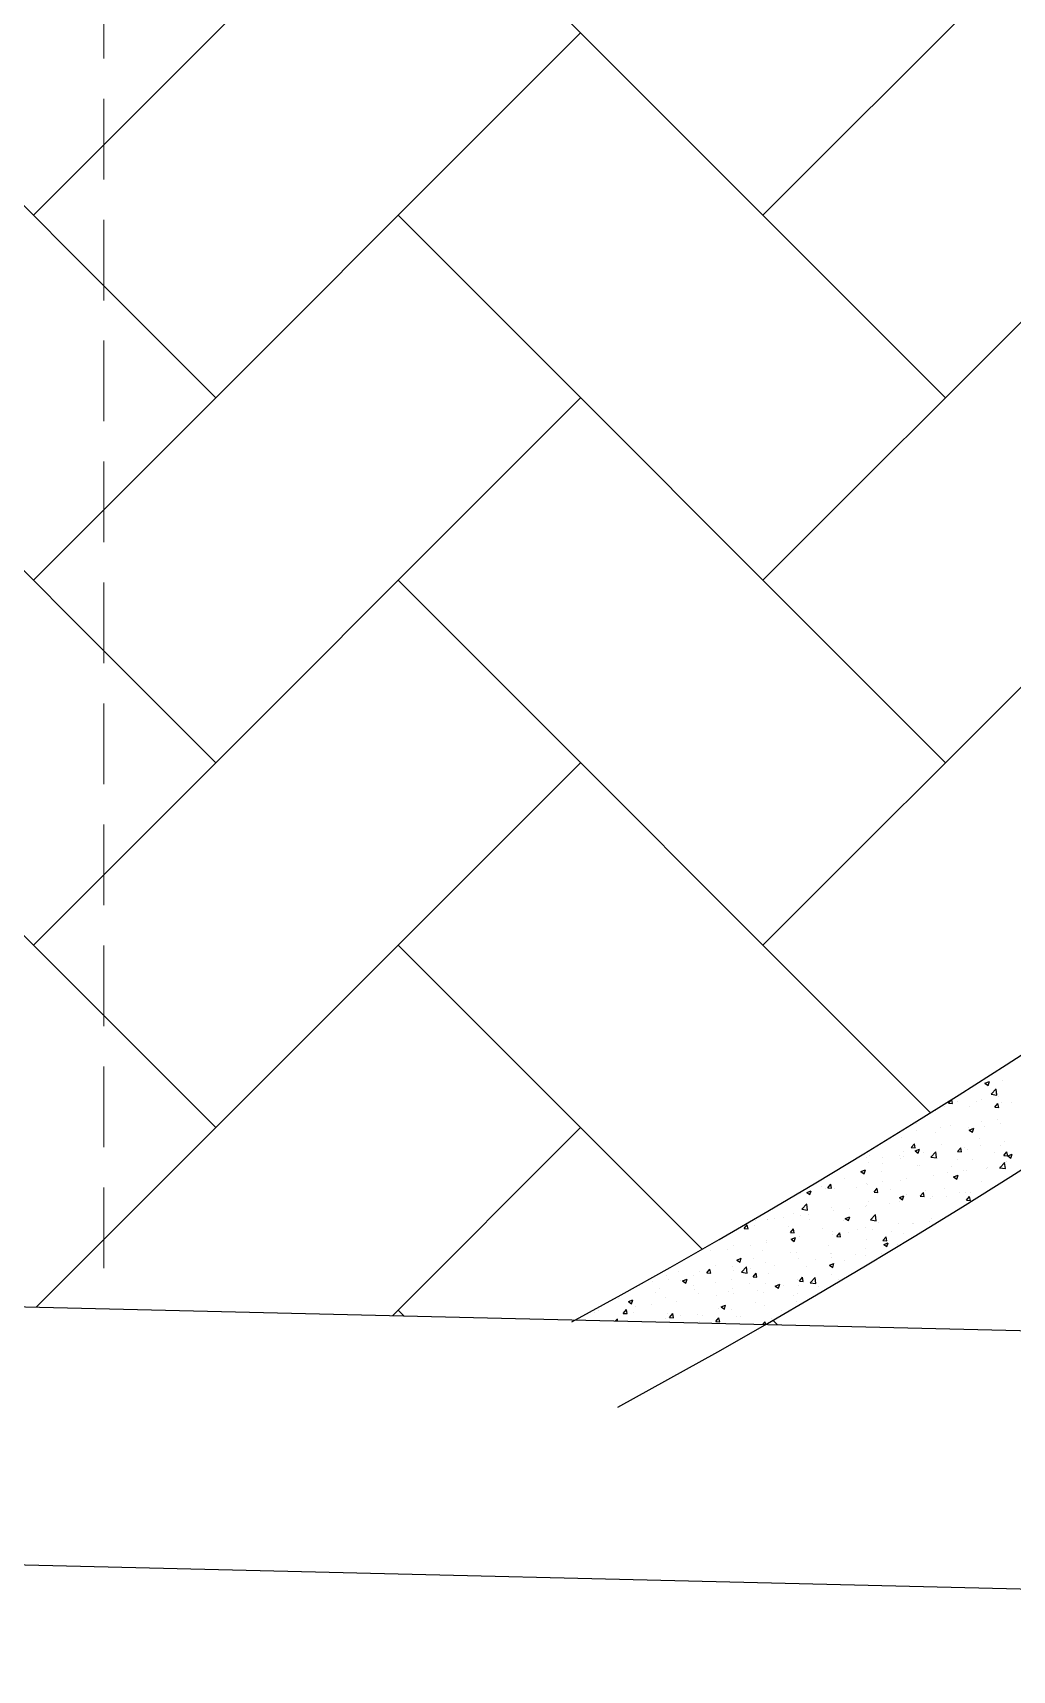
# Model space of a CAD drawing. Header units: millimetres. Extents: x 331487 to 517269, y 198509 to 399936.
# Drawn here: x 414635 to 416154, y 361677 to 364215 of the extents above; entities that cross this region are included whole.
import ezdxf

# ---------------------------------------------------------------- set-up
doc = ezdxf.new("R2010")
doc.units = ezdxf.units.MM
doc.header["$MEASUREMENT"] = 0
doc.linetypes.add('DASHED2', pattern=[0.375, 0.25, -0.125])
doc.layers.add('BEAM', color=1, linetype='Continuous', lineweight=5)
doc.layers.add('COLUMN', color=6, linetype='Continuous')

msp = doc.modelspace()

# ---------------------------------------------------------------- linework, layer by layer
at = {"layer": 'BEAM', "linetype": 'DASHED2', "ltscale": 500}
msp.add_line((414745.1, 365237.6), (414745.1, 362237.4), dxfattribs=at)
at = {"layer": 'BEAM', "color": 253, "linetype": 'Continuous', "ltscale": 750}
for p, q in [((414745.1, 364041.3), (415484.4, 364780.5)), ((415767.2, 363932), (416615.8, 364780.5)), ((416050.1, 363649.2), (415201.6, 364497.7)), ((414745.1, 363475.6), (415484.4, 364214.8)), ((415767.2, 363366.3), (416615.8, 364214.8)), ((414745.1, 363822.7), (414445.1, 364122.7)), ((414635.9, 363932), (414745.1, 364041.3)), ((416050.1, 363083.5), (415201.6, 363932)), ((414918.7, 363649.2), (414745.1, 363822.7)), ((414745.1, 362909.9), (415484.4, 363649.2)), ((415767.2, 362800.6), (416615.8, 363649.2)), ((414745.1, 363257.1), (414445.1, 363557.1)), ((414635.9, 363366.3), (414745.1, 363475.6)), ((416026.9, 362541), (415201.6, 363366.3)), ((414918.7, 363083.5), (414745.1, 363257.1)), ((414745.1, 362344.2), (415484.4, 363083.5)), ((414745.1, 362691.4), (414445.1, 362991.4)), ((414635.9, 362800.6), (414745.1, 362909.9)), ((415672.9, 362329.3), (415201.6, 362800.6)), ((414918.7, 362517.8), (414745.1, 362691.4)), ((415193.3, 362226.6), (415484.4, 362517.8)), ((414640.9, 362239.9), (414745.1, 362344.2)), ((415210.3, 362226.2), (415201.6, 362234.9)), ((415789.9, 362212.3), (415782.7, 362219.5))]:
    msp.add_line(p, q, dxfattribs=at)
at = {"layer": 'COLUMN'}
for p, q in [((383205.7, 362995.9), (421414.4, 362077)), ((382805.7, 362605.5), (421418.8, 361676.8))]:
    msp.add_line(p, q, dxfattribs=at)
at = {"layer": 'COLUMN', "color": 2, "linetype": 'Continuous'}
for p, q in [((416111.4, 362586.6), (416118.4, 362589.3)), ((416111.4, 362586.6), (416116.4, 362583.3)), ((416116.4, 362583.3), (416118.4, 362589.3)), ((416138.4, 362590.6), (416138.4, 362590.6)), ((416055.1, 362555.9), (416059.9, 362561.6)), ((416061.1, 362555.4), (416059.9, 362561.6)), ((416078, 362572.6), (416078, 362572.6)), ((416106.6, 362560.8), (416106.6, 362560.8)), ((416121, 362569.7), (416128.8, 362577.8)), ((416121, 362569.6), (416129.8, 362568.2)), ((416129.8, 362568.2), (416128.7, 362577.7)), ((416131.4, 362570.3), (416131.4, 362570.3)), ((416132, 362566.2), (416132, 362566.2)), ((416035.3, 362543.9), (416035.3, 362543.9)), ((416048.3, 362550.8), (416048.3, 362550.8)), ((416055.1, 362555.9), (416061.1, 362555.4)), ((416068.8, 362557.9), (416068.8, 362557.9)), ((416086.7, 362550.9), (416086.7, 362550.9)), ((416099.1, 362559.1), (416099.1, 362559.1)), ((416126.8, 362549.6), (416131.6, 362555.4)), ((416126.8, 362549.6), (416132.8, 362549.1)), ((416132.8, 362549.1), (416131.6, 362555.4)), ((416137.2, 362557.3), (416137.2, 362557.3)), ((416152.5, 362556.9), (416152.5, 362556.9)), ((415979.6, 362510.2), (415979.6, 362510.2)), ((416004.7, 362524), (416004.7, 362524)), ((416004.7, 362513.5), (416004.7, 362513.5)), ((416034.1, 362510.6), (416034.1, 362510.6)), ((416042.5, 362518.5), (416042.5, 362518.5)), ((416058.1, 362521.7), (416058.1, 362521.7)), ((416085.5, 362517.6), (416085.5, 362517.6)), ((416087.1, 362514.1), (416094.1, 362516.8)), ((416087.1, 362514.1), (416092, 362510.8)), ((416092, 362510.8), (416094, 362516.8)), ((416105.7, 362526.8), (416105.7, 362526.8)), ((416111.5, 362519.5), (416111.5, 362519.5)), ((416130.7, 362530.1), (416130.7, 362530.1)), ((416136, 362524), (416136, 362524)), ((415982.2, 362503.1), (415982.2, 362503.1)), ((415997.2, 362487), (416002, 362492.7)), ((415997.2, 362487), (416003.2, 362486.4)), ((416003.2, 362486.4), (416002, 362492.7)), ((416003, 362481.9), (416010, 362484.5)), ((416008, 362478.5), (416010, 362484.5)), ((416044.2, 362491.1), (416044.2, 362491.1)), ((416069, 362480.7), (416073.8, 362486.4)), ((416074.9, 362480.2), (416073.8, 362486.4)), ((416079.4, 362487.4), (416079.4, 362487.4)), ((416084.2, 362484.4), (416084.2, 362484.4)), ((416102.5, 362501.1), (416102.5, 362501.1)), ((416104.4, 362490.7), (416104.4, 362490.7)), ((416134.8, 362490.8), (416134.8, 362490.8)), ((416142.3, 362495.6), (416142.3, 362495.6)), ((415927.5, 362471.1), (415927.5, 362471.1)), ((415930.5, 362463.4), (415930.5, 362463.4)), ((415931.9, 362475.1), (415931.9, 362475.1)), ((415953, 362461.7), (415953, 362461.7)), ((415953.3, 362470.8), (415953.3, 362470.8)), ((415978.4, 362474.1), (415978.4, 362474.1)), ((415981, 362469.8), (415981, 362469.8)), ((415985.3, 362472.9), (415985.3, 362472.9)), ((415985.8, 362481.1), (415985.8, 362481.1)), ((416003, 362481.9), (416008, 362478.5)), ((416006.3, 362459.5), (416006.3, 362459.5)), ((416009.8, 362459.1), (416009.8, 362459.1)), ((416016.2, 362479), (416016.2, 362479)), ((416027.5, 362472.2), (416036.4, 362470.8)), ((416027.6, 362472.3), (416035.4, 362480.4)), ((416032.9, 362477.3), (416032.9, 362477.3)), ((416036.4, 362470.8), (416035.3, 362480.3)), ((416038.6, 362470.6), (416038.6, 362470.6)), ((416068.1, 362469.1), (416068.1, 362469.1)), ((416069, 362480.7), (416074.9, 362480.2)), ((416092, 362468.4), (416092, 362468.4)), ((416126.4, 362479.1), (416126.4, 362479.1)), ((416134.3, 362455.7), (416142.1, 362463.9)), ((416140.7, 362474.4), (416145.5, 362480.2)), ((416140.7, 362474.4), (416146.7, 362473.9)), ((416143.1, 362454.3), (416142, 362463.8)), ((416145.4, 362466.1), (416145.4, 362466.1)), ((416146.7, 362473.9), (416145.5, 362480.1)), ((416146.7, 362473.9), (416153.7, 362476.5)), ((416146.7, 362473.9), (416151.7, 362470.5)), ((416151.7, 362470.5), (416153.7, 362476.5)), ((415893.2, 362439.1), (415893.2, 362439.1)), ((415919, 362449.6), (415926, 362452.3)), ((415919, 362449.6), (415924, 362446.3)), ((415924, 362446.2), (415926, 362452.3)), ((415951.5, 362449.1), (415951.5, 362449.1)), ((415952.1, 362434.6), (415952.1, 362434.6)), ((415979.8, 362436.5), (415979.8, 362436.5)), ((415989.9, 362439.6), (415989.9, 362439.6)), ((416031.7, 362444), (416031.7, 362444)), ((416053.1, 362447.9), (416053.1, 362447.9)), ((416059.7, 362457.2), (416059.7, 362457.2)), ((416062.7, 362441.6), (416069.7, 362444.3)), ((416062.7, 362441.6), (416067.7, 362438.2)), ((416067.7, 362438.2), (416069.7, 362444.3)), ((416078.1, 362451.2), (416078.1, 362451.2)), ((416083, 362451.1), (416083, 362451.1)), ((416106.3, 362434.1), (416106.3, 362434.1)), ((416113.1, 362454.9), (416113.1, 362454.9)), ((416116, 362456.2), (416116, 362456.2)), ((416133.5, 362457.5), (416133.5, 362457.5)), ((416134.2, 362455.6), (416143.1, 362454.3)), ((415826, 362418), (415826, 362418)), ((415826, 362415.6), (415826, 362415.6)), ((415835, 362417.4), (415842, 362420)), ((415835, 362417.4), (415840, 362414)), ((415840, 362414), (415842, 362420)), ((415858.6, 362426.6), (415858.6, 362426.6)), ((415863.9, 362423), (415863.9, 362423)), ((415867.6, 362424.3), (415872.5, 362430)), ((415867.6, 362424.3), (415873.6, 362423.8)), ((415873.6, 362423.8), (415872.5, 362430)), ((415877.9, 362423.1), (415877.9, 362423.1)), ((415912, 362424.3), (415912, 362424.3)), ((415927, 362431.3), (415927, 362431.3)), ((415929.2, 362430.1), (415929.2, 362430.1)), ((415939.4, 362418), (415944.2, 362423.8)), ((415939.4, 362418), (415945.4, 362417.5)), ((415945.3, 362417.5), (415944.2, 362423.7)), ((415965.4, 362422.1), (415965.4, 362422.1)), ((415978.7, 362409.3), (415985.7, 362412)), ((415978.7, 362409.3), (415983.7, 362406)), ((415983.7, 362406), (415985.7, 362412)), ((415989.7, 362414.1), (415989.7, 362414.1)), ((416011.1, 362411.7), (416015.9, 362417.5)), ((416011.1, 362411.7), (416017.1, 362411.2)), ((416017.1, 362411.2), (416015.9, 362417.5)), ((416018.7, 362419.8), (416018.7, 362419.8)), ((416026.8, 362408.5), (416026.8, 362408.5)), ((416030.5, 362410.7), (416030.5, 362410.7)), ((416048, 362424.1), (416048, 362424.1)), ((416051.8, 362411.8), (416051.8, 362411.8)), ((416072.1, 362417.5), (416072.1, 362417.5)), ((416081.8, 362417.8), (416081.8, 362417.8)), ((416082.8, 362405.5), (416087.6, 362411.2)), ((416088.8, 362404.9), (416087.6, 362411.2)), ((416089.7, 362416.8), (416089.7, 362416.8)), ((415814.7, 362384.1), (415814.7, 362384.1)), ((415824.7, 362382.3), (415824.7, 362382.3)), ((415827.3, 362391.3), (415836.2, 362389.9)), ((415827.4, 362391.4), (415835.2, 362399.5)), ((415836.2, 362389.9), (415835.1, 362399.4)), ((415837.6, 362383.6), (415837.6, 362383.6)), ((415873, 362394.1), (415873, 362394.1)), ((415876.7, 362389.8), (415876.7, 362389.8)), ((415900.7, 362391.9), (415900.7, 362391.9)), ((415925.7, 362395.2), (415925.7, 362395.2)), ((415928, 362396.8), (415928, 362396.8)), ((415931.4, 362404.1), (415931.4, 362404.1)), ((415934.1, 362374.9), (415941.9, 362383)), ((415942.9, 362373.4), (415941.8, 362382.9)), ((415963.6, 362400.2), (415963.6, 362400.2)), ((415978.5, 362403.2), (415978.5, 362403.2)), ((416082.8, 362405.5), (416088.8, 362404.9)), ((415738.1, 362361.6), (415742.9, 362367.4)), ((415738.1, 362361.6), (415744, 362361.1)), ((415744, 362361.1), (415742.9, 362367.4)), ((415753.4, 362366.5), (415753.4, 362366.5)), ((415756.4, 362374.1), (415756.4, 362374.1)), ((415774.2, 362375.9), (415774.2, 362375.9)), ((415774.7, 362375.3), (415774.7, 362375.3)), ((415785.7, 362377.7), (415785.7, 362377.7)), ((415799.7, 362378.6), (415799.7, 362378.6)), ((415806.8, 362364.3), (415806.8, 362364.3)), ((415809.8, 362355.3), (415814.6, 362361.1)), ((415815.8, 362354.8), (415814.6, 362361.1)), ((415839.1, 362375.5), (415839.1, 362375.5)), ((415860.2, 362362), (415860.2, 362362)), ((415892.5, 362373.2), (415892.5, 362373.2)), ((415894.7, 362377.1), (415901.7, 362379.8)), ((415894.7, 362377.1), (415899.6, 362373.7)), ((415899.6, 362373.7), (415901.7, 362379.8)), ((415913.6, 362359.8), (415913.6, 362359.8)), ((415926.8, 362363.5), (415926.8, 362363.5)), ((415934, 362374.8), (415942.9, 362373.4)), ((415937.3, 362360.7), (415937.3, 362360.7)), ((415945.9, 362371), (415945.9, 362371)), ((415967, 362357.5), (415967, 362357.5)), ((415977.3, 362369.9), (415977.3, 362369.9)), ((415999.3, 362368.7), (415999.3, 362368.7)), ((416000.5, 362369), (416000.5, 362369)), ((416025.5, 362372.3), (416025.5, 362372.3)), ((416029.3, 362377.4), (416029.3, 362377.4)), ((415721.7, 362335.6), (415721.7, 362335.6)), ((415748.3, 362335.8), (415748.3, 362335.8)), ((415773, 362342.6), (415773, 362342.6)), ((415773.4, 362339.1), (415773.4, 362339.1)), ((415809.8, 362355.3), (415815.8, 362354.8)), ((415810.7, 362344.8), (415817.7, 362347.5)), ((415810.7, 362344.8), (415815.6, 362341.5)), ((415811.3, 362344.1), (415811.3, 362344.1)), ((415815.6, 362341.5), (415817.6, 362347.5)), ((415823.5, 362349), (415823.5, 362349)), ((415868.9, 362334.4), (415868.9, 362334.4)), ((415874.4, 362352.4), (415874.4, 362352.4)), ((415875.5, 362356.5), (415875.5, 362356.5)), ((415881.5, 362349.1), (415886.3, 362354.8)), ((415881.5, 362349.1), (415887.5, 362348.5)), ((415887.5, 362348.5), (415886.3, 362354.8)), ((415899.4, 362355.7), (415899.4, 362355.7)), ((415927.2, 362344.4), (415927.2, 362344.4)), ((415953.2, 362342.8), (415958.1, 362348.5)), ((415953.2, 362342.8), (415959.2, 362342.3)), ((415954.4, 362336.8), (415961.4, 362339.5)), ((415954.4, 362336.8), (415959.3, 362333.5)), ((415959.2, 362342.3), (415958.1, 362348.5)), ((415959.3, 362333.5), (415961.4, 362339.5)), ((415976.1, 362336.7), (415976.1, 362336.7)), ((415985.5, 362354.5), (415985.5, 362354.5)), ((415685.2, 362327.5), (415685.2, 362327.5)), ((415712.5, 362329.2), (415712.5, 362329.2)), ((415726.6, 362312.6), (415733.6, 362315.3)), ((415726.6, 362312.6), (415731.6, 362309.2)), ((415731.6, 362309.2), (415733.6, 362315.3)), ((415752.3, 362314.4), (415752.3, 362314.4)), ((415765.8, 362326.9), (415765.8, 362326.9)), ((415771.8, 362309.3), (415771.8, 362309.3)), ((415810.6, 362324.4), (415810.6, 362324.4)), ((415819.2, 362324.6), (415819.2, 362324.6)), ((415822.3, 362315.7), (415822.3, 362315.7)), ((415848.1, 362313), (415848.1, 362313)), ((415870.3, 362304.6), (415877.3, 362307.3)), ((415872.6, 362322.4), (415872.6, 362322.4)), ((415873.1, 362316.3), (415873.1, 362316.3)), ((415874.2, 362323.2), (415874.2, 362323.2)), ((415875.3, 362301.2), (415877.3, 362307.3)), ((415892.9, 362312.5), (415892.9, 362312.5)), ((415911, 362321.3), (415911, 362321.3)), ((415925.6, 362330.3), (415925.6, 362330.3)), ((415926, 362320.1), (415926, 362320.1)), ((415951.2, 362322.5), (415951.2, 362322.5)), ((415618, 362288.4), (415618, 362288.4)), ((415621, 362283.1), (415621, 362283.1)), ((415635.6, 362294.4), (415635.6, 362294.4)), ((415642.6, 362280.3), (415649.6, 362283)), ((415647.6, 362277), (415649.6, 362283)), ((415658.9, 362288.1), (415658.9, 362288.1)), ((415668.5, 362294.8), (415668.5, 362294.8)), ((415680.2, 362292.7), (415685, 362298.4)), ((415680.2, 362292.7), (415686.2, 362292.2)), ((415686.2, 362292.1), (415685, 362298.4)), ((415694, 362304.4), (415694, 362304.4)), ((415717.9, 362282.4), (415717.9, 362282.4)), ((415720.5, 362302.3), (415720.5, 362302.3)), ((415722, 362296.4), (415722, 362296.4)), ((415733.8, 362293.9), (415742.7, 362292.5)), ((415733.9, 362294), (415741.7, 362302.1)), ((415742.7, 362292.5), (415741.6, 362302)), ((415747.1, 362299.7), (415747.1, 362299.7)), ((415751.9, 362286.4), (415756.8, 362292.1)), ((415751.9, 362286.4), (415757.9, 362285.9)), ((415757.9, 362285.9), (415756.8, 362292.1)), ((415776.2, 362292.5), (415776.2, 362292.5)), ((415784.9, 362304.7), (415784.9, 362304.7)), ((415821.1, 362282.4), (415821.1, 362282.4)), ((415823.7, 362280.1), (415828.5, 362285.9)), ((415829.6, 362279.6), (415828.5, 362285.9)), ((415834.6, 362302.5), (415834.6, 362302.5)), ((415840.6, 362277.5), (415848.4, 362285.6)), ((415849.4, 362276), (415848.3, 362285.5)), ((415870.3, 362304.6), (415875.3, 362301.2)), ((415873, 362289.9), (415873, 362289.9)), ((415884.7, 362281.8), (415884.7, 362281.8)), ((415596, 362279.8), (415596, 362279.8)), ((415601.3, 362262.4), (415601.3, 362262.4)), ((415607.3, 362269.1), (415607.3, 362269.1)), ((415639.6, 362280.3), (415639.6, 362280.3)), ((415642.6, 362280.3), (415647.6, 362277)), ((415659.6, 362272.4), (415659.6, 362272.4)), ((415660.7, 362266.9), (415660.7, 362266.9)), ((415667.3, 362261.5), (415667.3, 362261.5)), ((415693, 362278.1), (415693, 362278.1)), ((415695.7, 362257), (415695.7, 362257)), ((415714.1, 362264.6), (415714.1, 362264.6)), ((415719.2, 362269), (415719.2, 362269)), ((415720.8, 362260.3), (415720.8, 362260.3)), ((415746.4, 362275.8), (415746.4, 362275.8)), ((415758.6, 362265.2), (415758.6, 362265.2)), ((415767.5, 362262.4), (415767.5, 362262.4)), ((415770.6, 362276), (415770.6, 362276)), ((415786.3, 362272.3), (415793.3, 362275)), ((415786.3, 362272.3), (415791.3, 362269)), ((415791.3, 362269), (415793.3, 362275)), ((415799.8, 362273.5), (415799.8, 362273.5)), ((415814.4, 362257.5), (415814.4, 362257.5)), ((415820.8, 362260.1), (415820.8, 362260.1)), ((415821.8, 362273.6), (415821.8, 362273.6)), ((415823.7, 362280.1), (415829.7, 362279.6)), ((415840.6, 362277.4), (415849.4, 362276)), ((415846.8, 362276.9), (415846.8, 362276.9)), ((415853.1, 362271.3), (415853.1, 362271.3)), ((415506.5, 362232), (415506.5, 362232)), ((415512.9, 362234), (415512.9, 362234)), ((415543, 362252.4), (415543, 362252.4)), ((415550.6, 362230), (415555.5, 362235.8)), ((415550.6, 362230), (415556.6, 362229.5)), ((415556.6, 362229.5), (415555.5, 362235.7)), ((415558.6, 362248.1), (415565.6, 362250.8)), ((415558.6, 362248.1), (415563.6, 362244.7)), ((415563.6, 362244.7), (415565.6, 362250.8)), ((415565.4, 362248), (415565.4, 362248)), ((415566.3, 362231.7), (415566.3, 362231.7)), ((415569.7, 362240.4), (415569.7, 362240.4)), ((415594.7, 362243.7), (415594.7, 362243.7)), ((415616.8, 362255.1), (415616.8, 362255.1)), ((415632.6, 362248.6), (415632.6, 362248.6)), ((415697.8, 362237.4), (415697.8, 362237.4)), ((415702.3, 362240.1), (415709.3, 362242.8)), ((415702.3, 362240.1), (415707.3, 362236.7)), ((415707.3, 362236.7), (415709.3, 362242.8)), ((415718, 362235.7), (415718, 362235.7)), ((415756.1, 362247.4), (415756.1, 362247.4)), ((415769.4, 362242.7), (415769.4, 362242.7)), ((415795.5, 362234.1), (415795.5, 362234.1)), ((415819.9, 362249.1), (415819.9, 362249.1)), ((415538.7, 362218.3), (415541.5, 362221.3)), ((415541.8, 362218.3), (415541.4, 362221.2)), ((415581.2, 362217.4), (415581.2, 362217.4)), ((415615.6, 362221.8), (415615.6, 362221.8)), ((415619.7, 362229.5), (415619.7, 362229.5)), ((415622.4, 362223.7), (415627.2, 362229.5)), ((415622.4, 362223.7), (415628.3, 362223.2)), ((415628.3, 362223.2), (415627.2, 362229.5)), ((415639.5, 362227.4), (415639.5, 362227.4)), ((415666.1, 362228.2), (415666.1, 362228.2)), ((415669.4, 362217.5), (415669.4, 362217.5)), ((415673.1, 362227.2), (415673.1, 362227.2)), ((415694.1, 362217.5), (415698.9, 362223.2)), ((415694.1, 362217.5), (415700.1, 362216.9)), ((415694.5, 362220.8), (415694.5, 362220.8)), ((415700.1, 362216.9), (415698.9, 362223.2)), ((415726.5, 362225), (415726.5, 362225)), ((415732.3, 362225.8), (415732.3, 362225.8)), ((415767.2, 362212.8), (415770.6, 362216.9)), ((415771.4, 362212.9), (415770.6, 362216.9)), ((415779.9, 362222.7), (415779.9, 362222.7))]:
    msp.add_line(p, q, dxfattribs=at)
at = {"layer": 'COLUMN'}
for radius in [10508.3, 10658.3]:
    msp.add_arc((410459.2, 371453), radius, 298.48297, 358.12405, dxfattribs=at)

doc.saveas('drawing.dxf')
